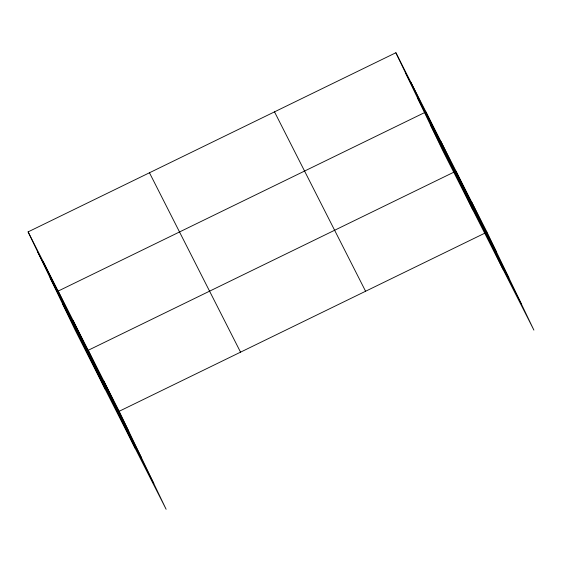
<?xml version="1.0" encoding="UTF-8"?>
<svg xmlns="http://www.w3.org/2000/svg" width="562" height="562" viewBox="0 0 562 562"><rect width="100%" height="100%" fill="white"/><g stroke="black" fill="none" stroke-linecap="round" stroke-linejoin="round"><path stroke-width="0.84" d="M28.1 231.888L119.179 411.279L166.12 509.263L75.048 329.873L28.1 231.888L395.88 52.737L486.952 232.127L533.9 330.112L442.821 150.721L395.88 52.737M453.625 172.288L88.213 350.288L135.154 448.272M119.179 411.279L486.952 232.127M405.525 72.87L496.604 252.261M417.833 98.561L508.912 277.951M430.513 125.031L521.592 304.421M274.509 111.859L365.588 291.249M149.464 172.766L240.543 352.156M37.745 252.029L128.824 431.419M50.053 277.719L141.132 457.103M62.74 304.183L153.812 483.573M471.469 201.632L481.121 221.765M455.986 171.136L502.934 269.121M440.959 141.533L450.605 161.673M472.881 209.921L425.933 111.936L58.153 291.088L105.101 389.073M410.906 82.333L420.552 102.474M103.696 380.783L113.341 400.917M73.186 320.691L82.832 340.825M43.126 261.492L52.779 281.625"/></g></svg>
